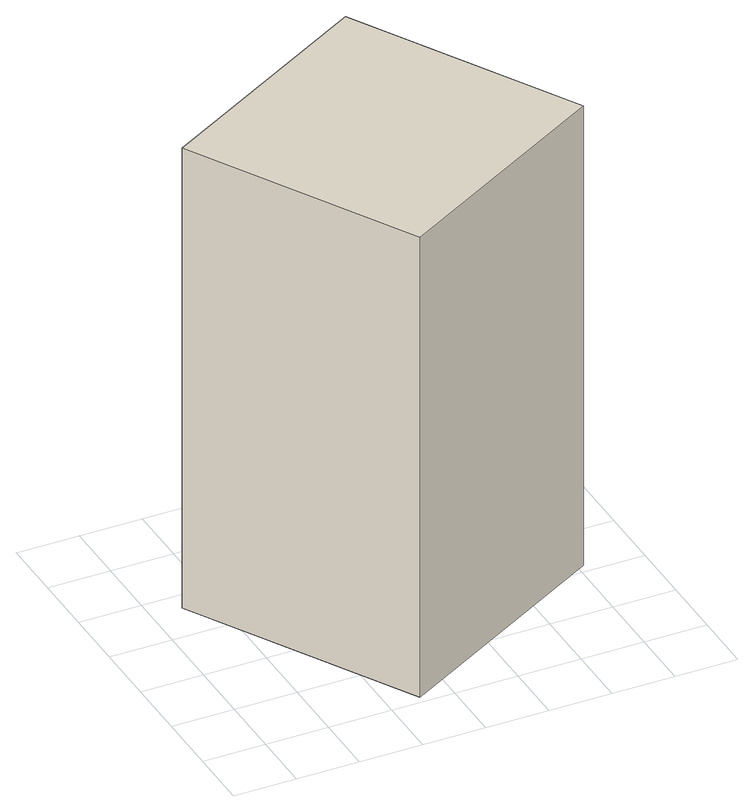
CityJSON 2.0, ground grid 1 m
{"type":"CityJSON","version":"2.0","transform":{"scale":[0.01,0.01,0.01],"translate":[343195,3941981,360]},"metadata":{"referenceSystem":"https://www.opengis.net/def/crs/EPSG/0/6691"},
"CityObjects":{
"building1":{"type":"Building","attributes":{"measuredHeight":8.4,"BuildingIDAttribute.prefecture":"14","BuildingIDAttribute.city":"14151","BuildingDetailAttribute.surveyYear":2015},"geometry":[{"type":"Solid","lod":"1","boundaries":[[[[0,1,2,3]],[[2,4,5,3]],[[1,6,4,2]],[[0,7,6,1]],[[3,5,7,0]],[[4,6,7,5]]]]}]}
},
"vertices":[
[251,12,64],[49,369,64],[408,572,64],[610,215,64],[408,572,847],[610,215,847],[49,369,847],[251,12,847]
]}
